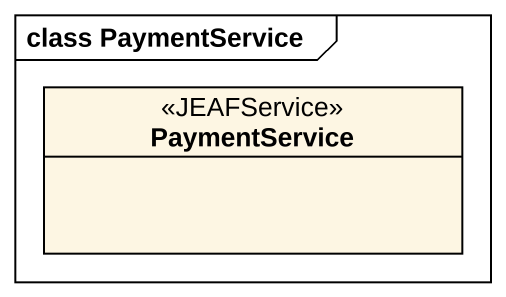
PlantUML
@startuml
mainframe class PaymentService
hide circle
hide empty members
interface PaymentService <<JEAFService>>
@enduml
